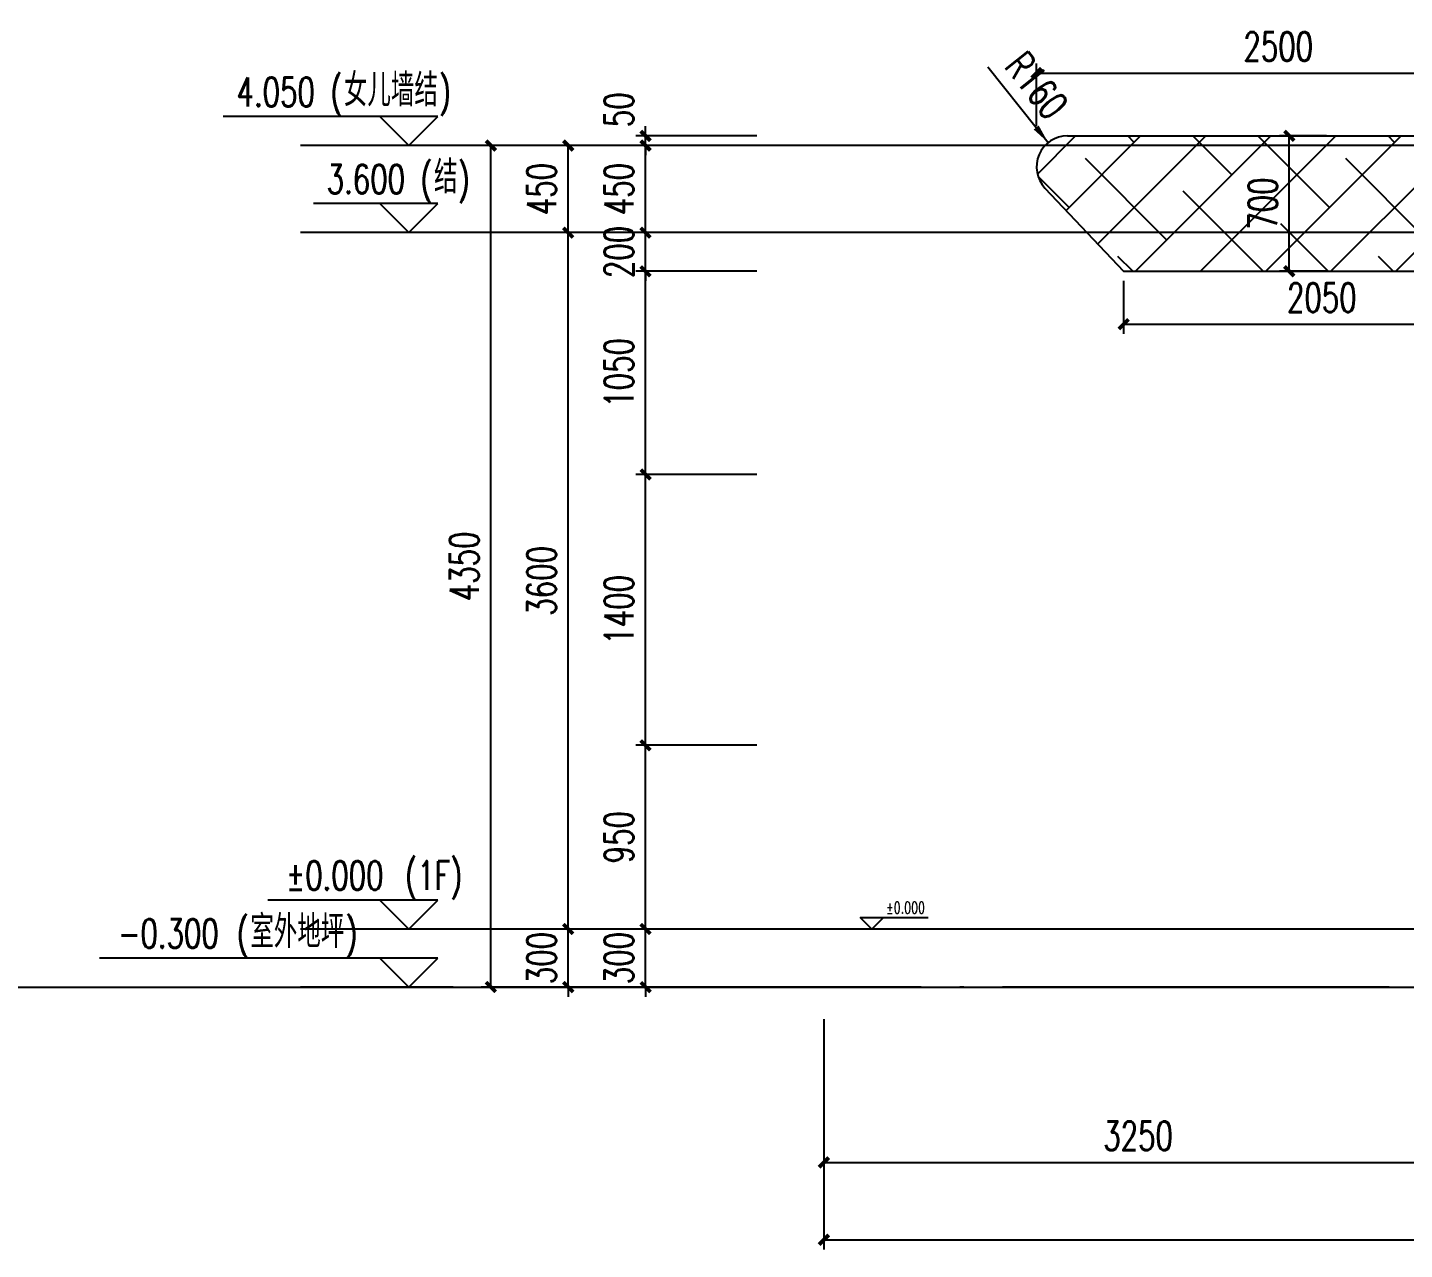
# Model space of a CAD drawing. Extents: x -4210259 to 293730, y -7499 to 868879.
# Drawn here: x -2248542 to -2241421, y 515582 to 521898 of the extents above; entities that cross this region are included whole.
import ezdxf

# ---------------------------------------------------------------- set-up
doc = ezdxf.new("R2010")
doc.units = 0
doc.header["$LTSCALE"] = 1000
doc.header["$MEASUREMENT"] = 0
doc.linetypes.add('DOTE', pattern=[2.42, 2, -0.2, 0.02, -0.2])
doc.layers.get('Defpoints').update_dxf_attribs({"color": 210})
for name, color, linetype in [('A-AXIS-D', 1, 'Continuous'), ('A-AXIS-DOTE', 14, 'DOTE'), ('A-AXIS-DP', 126, 'Continuous'), ('A-AXIS-ELEV', 4, 'Continuous'), ('A-HATCH-2', 251, 'Continuous'), ('A-SFCE', 30, 'Continuous'), ('PUB_TEXT', 7, 'Continuous'), ('建-尺寸', 3, 'Continuous'), ('建-标高', 3, 'Continuous')]:
    doc.layers.add(name, color=color, linetype=linetype)
doc.styles.add('_TCH_DIM', font='SIMPLEX', dxfattribs={"bigfont": 'GBCBIG'})
doc.styles.add('_TCH_DIM_T3', font='SIMPLEX', dxfattribs={"width": 0.705882, "bigfont": 'GBCBIG'})
doc.styles.add('A-DIM', font='SIMPLEX', dxfattribs={"bigfont": 'GBCBIG'})
doc.styles.add('A-STANDARD', font='SIMPLEX', dxfattribs={"bigfont": 'GBCBIG'})
doc.dimstyles.new('_TCH_ARCH&&50', dxfattribs={"dimtxt": 148.75, "dimasz": 50, "dimexe": 50, "dimexo": 50, "dimgap": 63.125, "dimtad": 1, "dimdec": 0, "dimzin": 0, "dimdsep": 46, "dimtxsty": '_TCH_DIM_T3', "dimblk": 'ARCHTICK', "dimcen": 0.09, "dimclrt": 7, "dimazin": 2, "dimtfac": 1, "dimtdec": 0, "dimtix": 1, "dimtmove": 2, "dimatfit": 3, "dimfxl": 0, "dimtolj": 1, "dimtzin": 0, "dimarcsym": 0})

# ---------------------------------------------------------------- blocks, each defined once
blk = doc.blocks.new('_ArchTick')
at = {"color": 0, "linetype": 'ByBlock', "const_width": 0.4}
blk.add_lwpolyline([(-0.5, -0.5), (0.5, 0.5)], dxfattribs=at)
blk = doc.blocks.new('*D926')
at = {"layer": 'A-AXIS-DP', "color": 0, "lineweight": -2}
for p, q in [((-2242873.3, 520587.5), (-2242873.3, 520314)), ((-2240823.3, 520587.5), (-2240823.3, 520314)), ((-2242873.3, 520364), (-2240823.3, 520364))]:
    blk.add_line(p, q, dxfattribs=at)
at = {"layer": 'Defpoints', "color": 0}
for p in [(-2242873.3, 520637.5), (-2240823.3, 520637.5), (-2240823.3, 520364)]:
    blk.add_point(p, dxfattribs=at)
at = {"layer": 'A-AXIS-DP', "color": 0, "lineweight": -2, "xscale": 50, "yscale": 50, "zscale": 50, "rotation": 180}
blk.add_blockref('_ArchTick', (-2242873.3, 520364), dxfattribs=at)
at = {"layer": 'A-AXIS-DP', "color": 0, "lineweight": -2, "xscale": 50, "yscale": 50, "zscale": 50}
blk.add_blockref('_ArchTick', (-2240823.3, 520364), dxfattribs=at)
at = {"layer": 'A-AXIS-DP', "color": 7, "insert": (-2241848.3, 520501.5), "char_height": 148.75, "attachment_point": 5, "style": '_TCH_DIM_T3'}
blk.add_mtext('\\A1;2050', dxfattribs=at)
blk = doc.blocks.new('*D929')
at = {"layer": 'A-AXIS-DP', "color": 0, "lineweight": -2}
for p, q in [((-2241823.3, 521337.5), (-2242066.3, 521337.5)), ((-2242016.3, 520637.5), (-2242016.3, 521337.5)), ((-2241823.3, 520637.5), (-2242066.3, 520637.5))]:
    blk.add_line(p, q, dxfattribs=at)
at = {"layer": 'Defpoints', "color": 0}
for p in [(-2242016.3, 521337.5), (-2241773.3, 521337.5), (-2241773.3, 520637.5)]:
    blk.add_point(p, dxfattribs=at)
at = {"layer": 'A-AXIS-DP', "color": 0, "lineweight": -2, "xscale": 50, "yscale": 50, "zscale": 50}
for p, rotation in [((-2242016.3, 521337.5), 90), ((-2242016.3, 520637.5), 270)]:
    blk.add_blockref('_ArchTick', p, dxfattribs=dict(at, rotation=rotation))
at = {"layer": 'A-AXIS-DP', "color": 7, "insert": (-2242153.8, 520987.5), "char_height": 148.75, "attachment_point": 5, "rotation": 90, "style": '_TCH_DIM_T3'}
blk.add_mtext('\\A1;700', dxfattribs=at)
blk = doc.blocks.new('*D930')
at = {"layer": 'A-AXIS-DP', "color": 0, "lineweight": -2}
for p, q in [((-2243323.5, 521387.5), (-2243323.5, 521712.5)), ((-2243323.5, 521662.5), (-2240823.3, 521662.5)), ((-2240823.3, 521387.5), (-2240823.3, 521712.5))]:
    blk.add_line(p, q, dxfattribs=at)
at = {"layer": 'Defpoints', "color": 0}
for p in [(-2240823.3, 521662.5), (-2243323.5, 521337.5), (-2240823.3, 521337.5)]:
    blk.add_point(p, dxfattribs=at)
at = {"layer": 'A-AXIS-DP', "color": 0, "lineweight": -2, "xscale": 50, "yscale": 50, "zscale": 50, "rotation": 180}
blk.add_blockref('_ArchTick', (-2243323.5, 521662.5), dxfattribs=at)
at = {"layer": 'A-AXIS-DP', "color": 0, "lineweight": -2, "xscale": 50, "yscale": 50, "zscale": 50}
blk.add_blockref('_ArchTick', (-2240823.3, 521662.5), dxfattribs=at)
at = {"layer": 'A-AXIS-DP', "color": 7, "insert": (-2242073.4, 521800), "char_height": 148.75, "attachment_point": 5, "style": '_TCH_DIM_T3'}
blk.add_mtext('\\A1;2500', dxfattribs=at)
blk = doc.blocks.new('*D931')
at = {"layer": 'A-AXIS-DP', "color": 0, "lineweight": -2}
for p, q in [((-2245345.8, 521337.5), (-2245345.8, 521387.5)), ((-2244770, 521337.5), (-2245395.8, 521337.5)), ((-2244770, 521287.5), (-2245395.8, 521287.5)), ((-2245345.8, 521287.5), (-2245345.8, 521337.5)), ((-2245345.8, 521287.5), (-2245345.8, 521237.5))]:
    blk.add_line(p, q, dxfattribs=at)
at = {"layer": 'Defpoints', "color": 0}
for p in [(-2245345.8, 521337.5), (-2244720, 521337.5), (-2244720, 521287.5)]:
    blk.add_point(p, dxfattribs=at)
at = {"layer": 'A-AXIS-DP', "color": 0, "lineweight": -2, "xscale": 50, "yscale": 50, "zscale": 50}
for p, rotation in [((-2245345.8, 521337.5), 270), ((-2245345.8, 521287.5), 90)]:
    blk.add_blockref('_ArchTick', p, dxfattribs=dict(at, rotation=rotation))
at = {"layer": 'A-AXIS-DP', "color": 7, "insert": (-2245483.3, 521472.5), "char_height": 148.75, "attachment_point": 5, "rotation": 90, "style": '_TCH_DIM_T3'}
blk.add_mtext('\\A1;50', dxfattribs=at)
blk = doc.blocks.new('*D932')
at = {"layer": 'A-AXIS-DP', "color": 0, "lineweight": -2}
for p, q in [((-2244770, 521287.5), (-2245395.8, 521287.5)), ((-2245345.8, 520837.5), (-2245345.8, 521287.5)), ((-2244770, 520837.5), (-2245395.8, 520837.5))]:
    blk.add_line(p, q, dxfattribs=at)
at = {"layer": 'Defpoints', "color": 0}
for p in [(-2245345.8, 521287.5), (-2244720, 521287.5), (-2244720, 520837.5)]:
    blk.add_point(p, dxfattribs=at)
at = {"layer": 'A-AXIS-DP', "color": 0, "lineweight": -2, "xscale": 50, "yscale": 50, "zscale": 50}
for p, rotation in [((-2245345.8, 521287.5), 90), ((-2245345.8, 520837.5), 270)]:
    blk.add_blockref('_ArchTick', p, dxfattribs=dict(at, rotation=rotation))
at = {"layer": 'A-AXIS-DP', "color": 7, "insert": (-2245483.3, 521062.5), "char_height": 148.75, "attachment_point": 5, "rotation": 90, "style": '_TCH_DIM_T3'}
blk.add_mtext('\\A1;450', dxfattribs=at)
blk = doc.blocks.new('*D933')
at = {"layer": 'A-AXIS-DP', "color": 0, "lineweight": -2}
for p, q in [((-2245345.8, 520837.5), (-2245345.8, 520887.5)), ((-2244770, 520837.5), (-2245395.8, 520837.5)), ((-2245345.8, 520637.5), (-2245345.8, 520837.5)), ((-2244770, 520637.5), (-2245395.8, 520637.5)), ((-2245345.8, 520637.5), (-2245345.8, 520587.5))]:
    blk.add_line(p, q, dxfattribs=at)
at = {"layer": 'Defpoints', "color": 0}
for p in [(-2245345.8, 520837.5), (-2244720, 520837.5), (-2244720, 520637.5)]:
    blk.add_point(p, dxfattribs=at)
at = {"layer": 'A-AXIS-DP', "color": 0, "lineweight": -2, "xscale": 50, "yscale": 50, "zscale": 50}
for p, rotation in [((-2245345.8, 520837.5), 270), ((-2245345.8, 520637.5), 90)]:
    blk.add_blockref('_ArchTick', p, dxfattribs=dict(at, rotation=rotation))
at = {"layer": 'A-AXIS-DP', "color": 7, "insert": (-2245483.3, 520737.5), "char_height": 148.75, "attachment_point": 5, "rotation": 90, "style": '_TCH_DIM_T3'}
blk.add_mtext('\\A1;200', dxfattribs=at)
blk = doc.blocks.new('*D934')
at = {"layer": 'A-AXIS-DP', "color": 0, "lineweight": -2}
for p, q in [((-2244770, 520637.5), (-2245395.8, 520637.5)), ((-2245345.8, 519587.5), (-2245345.8, 520637.5)), ((-2244770, 519587.5), (-2245395.8, 519587.5))]:
    blk.add_line(p, q, dxfattribs=at)
at = {"layer": 'Defpoints', "color": 0}
for p in [(-2245345.8, 520637.5), (-2244720, 520637.5), (-2244720, 519587.5)]:
    blk.add_point(p, dxfattribs=at)
at = {"layer": 'A-AXIS-DP', "color": 0, "lineweight": -2, "xscale": 50, "yscale": 50, "zscale": 50}
for p, rotation in [((-2245345.8, 520637.5), 90), ((-2245345.8, 519587.5), 270)]:
    blk.add_blockref('_ArchTick', p, dxfattribs=dict(at, rotation=rotation))
at = {"layer": 'A-AXIS-DP', "color": 7, "insert": (-2245483.3, 520112.5), "char_height": 148.75, "attachment_point": 5, "rotation": 90, "style": '_TCH_DIM_T3'}
blk.add_mtext('\\A1;1050', dxfattribs=at)
blk = doc.blocks.new('*D935')
at = {"layer": 'A-AXIS-DP', "color": 0, "lineweight": -2}
for p, q in [((-2244770, 519587.5), (-2245395.8, 519587.5)), ((-2245345.8, 518187.5), (-2245345.8, 519587.5)), ((-2244770, 518187.5), (-2245395.8, 518187.5))]:
    blk.add_line(p, q, dxfattribs=at)
at = {"layer": 'Defpoints', "color": 0}
for p in [(-2245345.8, 519587.5), (-2244720, 519587.5), (-2244720, 518187.5)]:
    blk.add_point(p, dxfattribs=at)
at = {"layer": 'A-AXIS-DP', "color": 0, "lineweight": -2, "xscale": 50, "yscale": 50, "zscale": 50}
for p, rotation in [((-2245345.8, 519587.5), 90), ((-2245345.8, 518187.5), 270)]:
    blk.add_blockref('_ArchTick', p, dxfattribs=dict(at, rotation=rotation))
at = {"layer": 'A-AXIS-DP', "color": 7, "insert": (-2245483.3, 518887.5), "char_height": 148.75, "attachment_point": 5, "rotation": 90, "style": '_TCH_DIM_T3'}
blk.add_mtext('\\A1;1400', dxfattribs=at)
blk = doc.blocks.new('*D936')
at = {"layer": 'A-AXIS-DP', "color": 0, "lineweight": -2}
for p, q in [((-2244770, 518187.5), (-2245395.8, 518187.5)), ((-2245345.8, 517237.5), (-2245345.8, 518187.5)), ((-2244770, 517237.5), (-2245395.8, 517237.5))]:
    blk.add_line(p, q, dxfattribs=at)
at = {"layer": 'Defpoints', "color": 0}
for p in [(-2245345.8, 518187.5), (-2244720, 518187.5), (-2244720, 517237.5)]:
    blk.add_point(p, dxfattribs=at)
at = {"layer": 'A-AXIS-DP', "color": 0, "lineweight": -2, "xscale": 50, "yscale": 50, "zscale": 50}
for p, rotation in [((-2245345.8, 518187.5), 90), ((-2245345.8, 517237.5), 270)]:
    blk.add_blockref('_ArchTick', p, dxfattribs=dict(at, rotation=rotation))
at = {"layer": 'A-AXIS-DP', "color": 7, "insert": (-2245483.3, 517712.5), "char_height": 148.75, "attachment_point": 5, "rotation": 90, "style": '_TCH_DIM_T3'}
blk.add_mtext('\\A1;950', dxfattribs=at)
blk = doc.blocks.new('*D937')
at = {"layer": 'A-AXIS-DP', "color": 0, "lineweight": -2}
for p, q in [((-2244770, 517237.5), (-2245395.8, 517237.5)), ((-2245345.8, 517237.5), (-2245345.8, 517287.5)), ((-2245345.8, 516937.5), (-2245345.8, 517237.5)), ((-2244770, 516937.5), (-2245395.8, 516937.5)), ((-2245345.8, 516937.5), (-2245345.8, 516887.5))]:
    blk.add_line(p, q, dxfattribs=at)
at = {"layer": 'Defpoints', "color": 0}
for p in [(-2245345.8, 517237.5), (-2244720, 517237.5), (-2244720, 516937.5)]:
    blk.add_point(p, dxfattribs=at)
at = {"layer": 'A-AXIS-DP', "color": 0, "lineweight": -2, "xscale": 50, "yscale": 50, "zscale": 50}
for p, rotation in [((-2245345.8, 517237.5), 270), ((-2245345.8, 516937.5), 90)]:
    blk.add_blockref('_ArchTick', p, dxfattribs=dict(at, rotation=rotation))
at = {"layer": 'A-AXIS-DP', "color": 7, "insert": (-2245483.3, 517087.5), "char_height": 148.75, "attachment_point": 5, "rotation": 90, "style": '_TCH_DIM_T3'}
blk.add_mtext('\\A1;300', dxfattribs=at)
blk = doc.blocks.new('*D938')
at = {"layer": 'A-AXIS-D', "color": 0, "lineweight": -2}
for p, q in [((-2245760, 521287.5), (-2246195.8, 521287.5)), ((-2246145.8, 516937.5), (-2246145.8, 521287.5)), ((-2245760, 516937.5), (-2246195.8, 516937.5))]:
    blk.add_line(p, q, dxfattribs=at)
at = {"layer": 'Defpoints', "color": 0}
for p in [(-2246145.8, 521287.5), (-2245710, 521287.5), (-2245710, 516937.5)]:
    blk.add_point(p, dxfattribs=at)
at = {"layer": 'A-AXIS-D', "color": 0, "lineweight": -2, "xscale": 50, "yscale": 50, "zscale": 50}
for p, rotation in [((-2246145.8, 521287.5), 90), ((-2246145.8, 516937.5), 270)]:
    blk.add_blockref('_ArchTick', p, dxfattribs=dict(at, rotation=rotation))
at = {"layer": 'A-AXIS-D', "color": 7, "insert": (-2246283.3, 519112.5), "char_height": 148.75, "attachment_point": 5, "rotation": 90, "style": '_TCH_DIM_T3'}
blk.add_mtext('\\A1;4350', dxfattribs=at)
blk = doc.blocks.new('*D939')
at = {"layer": 'A-AXIS-D', "color": 0, "lineweight": -2}
for p, q in [((-2245360, 521287.5), (-2245795.8, 521287.5)), ((-2245745.8, 520837.5), (-2245745.8, 521287.5)), ((-2245360, 520837.5), (-2245795.8, 520837.5))]:
    blk.add_line(p, q, dxfattribs=at)
at = {"layer": 'Defpoints', "color": 0}
for p in [(-2245745.8, 521287.5), (-2245310, 521287.5), (-2245310, 520837.5)]:
    blk.add_point(p, dxfattribs=at)
at = {"layer": 'A-AXIS-D', "color": 0, "lineweight": -2, "xscale": 50, "yscale": 50, "zscale": 50}
for p, rotation in [((-2245745.8, 521287.5), 90), ((-2245745.8, 520837.5), 270)]:
    blk.add_blockref('_ArchTick', p, dxfattribs=dict(at, rotation=rotation))
at = {"layer": 'A-AXIS-D', "color": 7, "insert": (-2245883.3, 521062.5), "char_height": 148.75, "attachment_point": 5, "rotation": 90, "style": '_TCH_DIM_T3'}
blk.add_mtext('\\A1;450', dxfattribs=at)
blk = doc.blocks.new('*D940')
at = {"layer": 'A-AXIS-D', "color": 0, "lineweight": -2}
for p, q in [((-2245360, 520837.5), (-2245795.8, 520837.5)), ((-2245745.8, 517237.5), (-2245745.8, 520837.5)), ((-2245360, 517237.5), (-2245795.8, 517237.5))]:
    blk.add_line(p, q, dxfattribs=at)
at = {"layer": 'Defpoints', "color": 0}
for p in [(-2245745.8, 520837.5), (-2245310, 520837.5), (-2245310, 517237.5)]:
    blk.add_point(p, dxfattribs=at)
at = {"layer": 'A-AXIS-D', "color": 0, "lineweight": -2, "xscale": 50, "yscale": 50, "zscale": 50}
for p, rotation in [((-2245745.8, 520837.5), 90), ((-2245745.8, 517237.5), 270)]:
    blk.add_blockref('_ArchTick', p, dxfattribs=dict(at, rotation=rotation))
at = {"layer": 'A-AXIS-D', "color": 7, "insert": (-2245883.3, 519037.5), "char_height": 148.75, "attachment_point": 5, "rotation": 90, "style": '_TCH_DIM_T3'}
blk.add_mtext('\\A1;3600', dxfattribs=at)
blk = doc.blocks.new('*D941')
at = {"layer": 'A-AXIS-D', "color": 0, "lineweight": -2}
for p, q in [((-2245360, 517237.5), (-2245795.8, 517237.5)), ((-2245745.8, 517237.5), (-2245745.8, 517287.5)), ((-2245745.8, 516937.5), (-2245745.8, 517237.5)), ((-2245360, 516937.5), (-2245795.8, 516937.5)), ((-2245745.8, 516937.5), (-2245745.8, 516887.5))]:
    blk.add_line(p, q, dxfattribs=at)
at = {"layer": 'Defpoints', "color": 0}
for p in [(-2245745.8, 517237.5), (-2245310, 517237.5), (-2245310, 516937.5)]:
    blk.add_point(p, dxfattribs=at)
at = {"layer": 'A-AXIS-D', "color": 0, "lineweight": -2, "xscale": 50, "yscale": 50, "zscale": 50}
for p, rotation in [((-2245745.8, 517237.5), 270), ((-2245745.8, 516937.5), 90)]:
    blk.add_blockref('_ArchTick', p, dxfattribs=dict(at, rotation=rotation))
at = {"layer": 'A-AXIS-D', "color": 7, "insert": (-2245883.3, 517087.5), "char_height": 148.75, "attachment_point": 5, "rotation": 90, "style": '_TCH_DIM_T3'}
blk.add_mtext('\\A1;300', dxfattribs=at)
blk = doc.blocks.new('*D947')
at = {"layer": 'A-AXIS-D', "color": 0, "lineweight": -2}
for p, q in [((-2244423.5, 516617.5), (-2244423.5, 515581.5)), ((-2230173.3, 516617.5), (-2230173.3, 515581.5)), ((-2244423.5, 515631.5), (-2230173.3, 515631.5))]:
    blk.add_line(p, q, dxfattribs=at)
at = {"layer": 'Defpoints', "color": 0}
for p in [(-2244423.5, 516667.5), (-2230173.3, 516667.5), (-2230173.3, 515631.5)]:
    blk.add_point(p, dxfattribs=at)
at = {"layer": 'A-AXIS-D', "color": 0, "lineweight": -2, "xscale": 50, "yscale": 50, "zscale": 50, "rotation": 180}
blk.add_blockref('_ArchTick', (-2244423.5, 515631.5), dxfattribs=at)
at = {"layer": 'A-AXIS-D', "color": 0, "lineweight": -2, "xscale": 50, "yscale": 50, "zscale": 50}
blk.add_blockref('_ArchTick', (-2230173.3, 515631.5), dxfattribs=at)
at = {"layer": 'A-AXIS-D', "color": 7, "insert": (-2237298.4, 515769), "char_height": 148.75, "attachment_point": 5, "style": '_TCH_DIM_T3'}
blk.add_mtext('\\A1;14250', dxfattribs=at)
blk = doc.blocks.new('*D952')
at = {"layer": 'A-AXIS-D', "color": 0, "lineweight": -2}
for p, q in [((-2244423.5, 516771.5), (-2244423.5, 515981.5)), ((-2241173.3, 516771.5), (-2241173.3, 515981.5)), ((-2244423.5, 516031.5), (-2241173.3, 516031.5))]:
    blk.add_line(p, q, dxfattribs=at)
at = {"layer": 'Defpoints', "color": 0}
for p in [(-2244423.5, 516821.5), (-2241173.3, 516821.5), (-2241173.3, 516031.5)]:
    blk.add_point(p, dxfattribs=at)
at = {"layer": 'A-AXIS-D', "color": 0, "lineweight": -2, "xscale": 50, "yscale": 50, "zscale": 50, "rotation": 180}
blk.add_blockref('_ArchTick', (-2244423.5, 516031.5), dxfattribs=at)
at = {"layer": 'A-AXIS-D', "color": 0, "lineweight": -2, "xscale": 50, "yscale": 50, "zscale": 50}
blk.add_blockref('_ArchTick', (-2241173.3, 516031.5), dxfattribs=at)
at = {"layer": 'A-AXIS-D', "color": 7, "insert": (-2242798.4, 516169), "char_height": 148.75, "attachment_point": 5, "style": '_TCH_DIM_T3'}
blk.add_mtext('\\A1;3250', dxfattribs=at)

msp = doc.modelspace()

# ---------------------------------------------------------------- hatches: boundary and pattern name
at = {"layer": 'A-HATCH-2'}
h = msp.add_hatch(dxfattribs=at)
h.set_pattern_fill('ANSI38', color=256, scale=150)
h.set_pattern_definition([(45, (0, 0), (-168.379802, 168.379802), []), (135, (0, 0), (-505.139407, 168.379802), [595.3125, -357.1875])])
edge = h.paths.add_edge_path()
edge.add_line((-2243279.7, 521067.4), (-2242873.3, 520637.5))
edge.add_line((-2242873.3, 520637.5), (-2234923.3, 520637.5))
edge.add_line((-2234923.3, 520637.5), (-2233523.3, 520637.5))
edge.add_line((-2233523.3, 520637.5), (-2233493.3, 520637.5))
edge.add_line((-2233493.3, 520637.5), (-2232927.1, 519486.4))
edge.add_line((-2232927.1, 519486.4), (-2231673.3, 516937.5))
edge.add_line((-2231673.3, 516937.5), (-2230673.3, 516937.5))
edge.add_line((-2230673.3, 516937.5), (-2230253.8, 518326))
edge.add_line((-2230253.8, 518326), (-2230157.3, 518595.4))
edge.add_line((-2230157.3, 518595.4), (-2230196.5, 518878.8))
edge.add_line((-2230196.5, 518878.8), (-2231173.3, 521337.5))
edge.add_line((-2231173.3, 521337.5), (-2243163.5, 521337.5))
edge.add_arc((-2243163.5, 521177.5), 160, 90, 223.45615)

# ---------------------------------------------------------------- linework, layer by layer
at = {"layer": 'A-AXIS-DOTE', "ltscale": 30}
for p, q in [((-2229400, 521287.5), (-2247130, 521287.5)), ((-2229400, 520837.5), (-2247130, 520837.5)), ((-2229400, 517237.5), (-2247130, 517237.5))]:
    msp.add_line(p, q, dxfattribs=at)
at = {"layer": 'A-AXIS-DOTE'}
msp.add_line((-2229400, 516937.5), (-2247130, 516937.5), dxfattribs=at)
at = {"layer": 'A-AXIS-ELEV'}
for p, q in [((-2246420, 521437.5), (-2247530, 521437.5)), ((-2246570, 521287.5), (-2246720, 521437.5)), ((-2246570, 521287.5), (-2246420, 521437.5)), ((-2246420, 520987.5), (-2247063.8, 520987.5)), ((-2246570, 520837.5), (-2246720, 520987.5)), ((-2246570, 520837.5), (-2246420, 520987.5)), ((-2246420, 517387.5), (-2247300, 517387.5)), ((-2246570, 517237.5), (-2246720, 517387.5)), ((-2246570, 517237.5), (-2246420, 517387.5)), ((-2246419.9, 517087.5), (-2248170, 517087.5)), ((-2246569.9, 516937.5), (-2246719.9, 517087.5)), ((-2246569.9, 516937.5), (-2246419.9, 517087.5))]:
    msp.add_line(p, q, dxfattribs=at)
at = {"layer": 'A-SFCE'}
for p, q in [((-2243163.5, 521337.5), (-2231173.3, 521337.5)), ((-2243279.9, 521067.7), (-2242873.3, 520637.5)), ((-2242873.3, 520637.5), (-2233493.3, 520637.5))]:
    msp.add_line(p, q, dxfattribs=at)
msp.add_lwpolyline([(-2282616.7, 516937.5), (-2171902.9, 516937.5)], dxfattribs=at)
msp.add_arc((-2243163.5, 521177.5), 160, 90, 223.31532, dxfattribs=at)
at = {"layer": '建-尺寸'}
msp.add_lwpolyline([(-2243575.5, 521695.3), (-2243325.4, 521380.9), (-2243263.1, 521302.7)], dxfattribs=at)
msp.add_lwpolyline([(-2243325.4, 521380.9, 33, 0, 0), (-2243263.1, 521302.7, 0, 0, 0)], format="xyseb", dxfattribs=at)
at = {"layer": '建-标高'}
for p, q in [((-2244176, 517237.5), (-2244236, 517297.5)), ((-2244236, 517297.5), (-2243884, 517297.5)), ((-2244176, 517237.5), (-2244116, 517297.5))]:
    msp.add_line(p, q, dxfattribs=at)

# ---------------------------------------------------------------- texts
at = {"layer": 'PUB_TEXT', "style": '_TCH_DIM', "width": 0.705882}
for s, height, p in [('(', 148.8, (-2246976, 521490)), (')', 148.8, (-2246414.5, 521490)), ('4.050', 148.75, (-2247461, 521490)), ('(', 148.8, (-2246509.8, 521040)), (')', 148.8, (-2246316.9, 521040)), ('3.600', 148.75, (-2246994.8, 521040)), ('%%P0.000', 148.75, (-2247205, 517440)), ('(1F)', 148.75, (-2246590, 517440)), ('(', 148.8, (-2247460, 517140)), (')', 148.8, (-2246898.5, 517140)), ('-0.300', 148.75, (-2248075, 517140))]:
    msp.add_text(s, height=height, dxfattribs=at).set_placement(p)
at = {"layer": 'PUB_TEXT', "style": '_TCH_DIM'}
for s, height, p in [('女儿墙结', 168.79, (-2246906, 521490)), ('结', 168.8, (-2246439.8, 521040)), ('室外地坪', 168.79, (-2247390, 517140))]:
    msp.add_text(s, height=height, dxfattribs=at).set_placement(p)
at = {"layer": '建-尺寸', "color": 7, "style": 'A-DIM', "width": 0.705882}
msp.add_text('R160', height=148.75, rotation=308.50187, dxfattribs=at).set_placement((-2243495, 521695.5))
at = {"layer": '建-标高', "color": 7, "style": 'A-STANDARD', "width": 0.705882}
msp.add_text('%%P0.000', height=59.5, dxfattribs=at).set_placement((-2244102, 517318.5))

# ---------------------------------------------------------------- dimensions: what is measured, and where the dimension line sits
at = {"layer": 'A-AXIS-D'}
for p1, p2, distance, picture, middle in [((-2245710, 516937.5), (-2245710, 521287.5), 435.8, '*D938', (-2246283.3, 519112.5)), ((-2245310, 520837.5), (-2245310, 521287.5), 435.8, '*D939', (-2245883.3, 521062.5)), ((-2245310, 517237.5), (-2245310, 520837.5), 435.8, '*D940', (-2245883.3, 519037.5)), ((-2245310, 516937.5), (-2245310, 517237.5), 435.8, '*D941', (-2245883.3, 517087.5)), ((-2244423.5, 516821.5), (-2241173.3, 516821.5), -790, '*D952', (-2242798.4, 516169)), ((-2244423.5, 516667.5), (-2230173.3, 516667.5), -1036, '*D947', (-2237298.4, 515769))]:
    dim = msp.add_aligned_dim(p1=p1, p2=p2, distance=distance, dimstyle='_TCH_ARCH&&50', dxfattribs=at)
    dim.commit()
    dim.dimension.update_dxf_attribs({"geometry": picture, "text_midpoint": middle})
at = {"layer": 'A-AXIS-DP'}
for p1, p2, distance, picture, middle in [((-2243323.5, 521337.5), (-2240823.3, 521337.5), 325, '*D930', (-2242073.4, 521800)), ((-2241773.3, 520637.5), (-2241773.3, 521337.5), 243, '*D929', (-2242153.8, 520987.5)), ((-2244720, 520837.5), (-2244720, 521287.5), 625.8, '*D932', (-2245483.3, 521062.5)), ((-2244720, 520637.5), (-2244720, 520837.5), 625.8, '*D933', (-2245483.3, 520737.5)), ((-2244720, 519587.5), (-2244720, 520637.5), 625.8, '*D934', (-2245483.3, 520112.5)), ((-2242873.3, 520637.5), (-2240823.3, 520637.5), -273.4, '*D926', (-2241848.3, 520501.5)), ((-2244720, 518187.5), (-2244720, 519587.5), 625.8, '*D935', (-2245483.3, 518887.5)), ((-2244720, 517237.5), (-2244720, 518187.5), 625.8, '*D936', (-2245483.3, 517712.5)), ((-2244720, 516937.5), (-2244720, 517237.5), 625.8, '*D937', (-2245483.3, 517087.5))]:
    dim = msp.add_aligned_dim(p1=p1, p2=p2, distance=distance, dimstyle='_TCH_ARCH&&50', dxfattribs=at)
    dim.commit()
    dim.dimension.update_dxf_attribs({"geometry": picture, "text_midpoint": middle})
dim = msp.add_linear_dim(base=(-2245345.8, 521337.5), p1=(-2244720, 521287.5), p2=(-2244720, 521337.5), angle=90, dimstyle='_TCH_ARCH&&50', dxfattribs=at)
dim.commit()
dim.dimension.update_dxf_attribs({"geometry": '*D931', "text_midpoint": (-2245483.3, 521472.5), "dimtype": 129})

doc.saveas('drawing.dxf')
